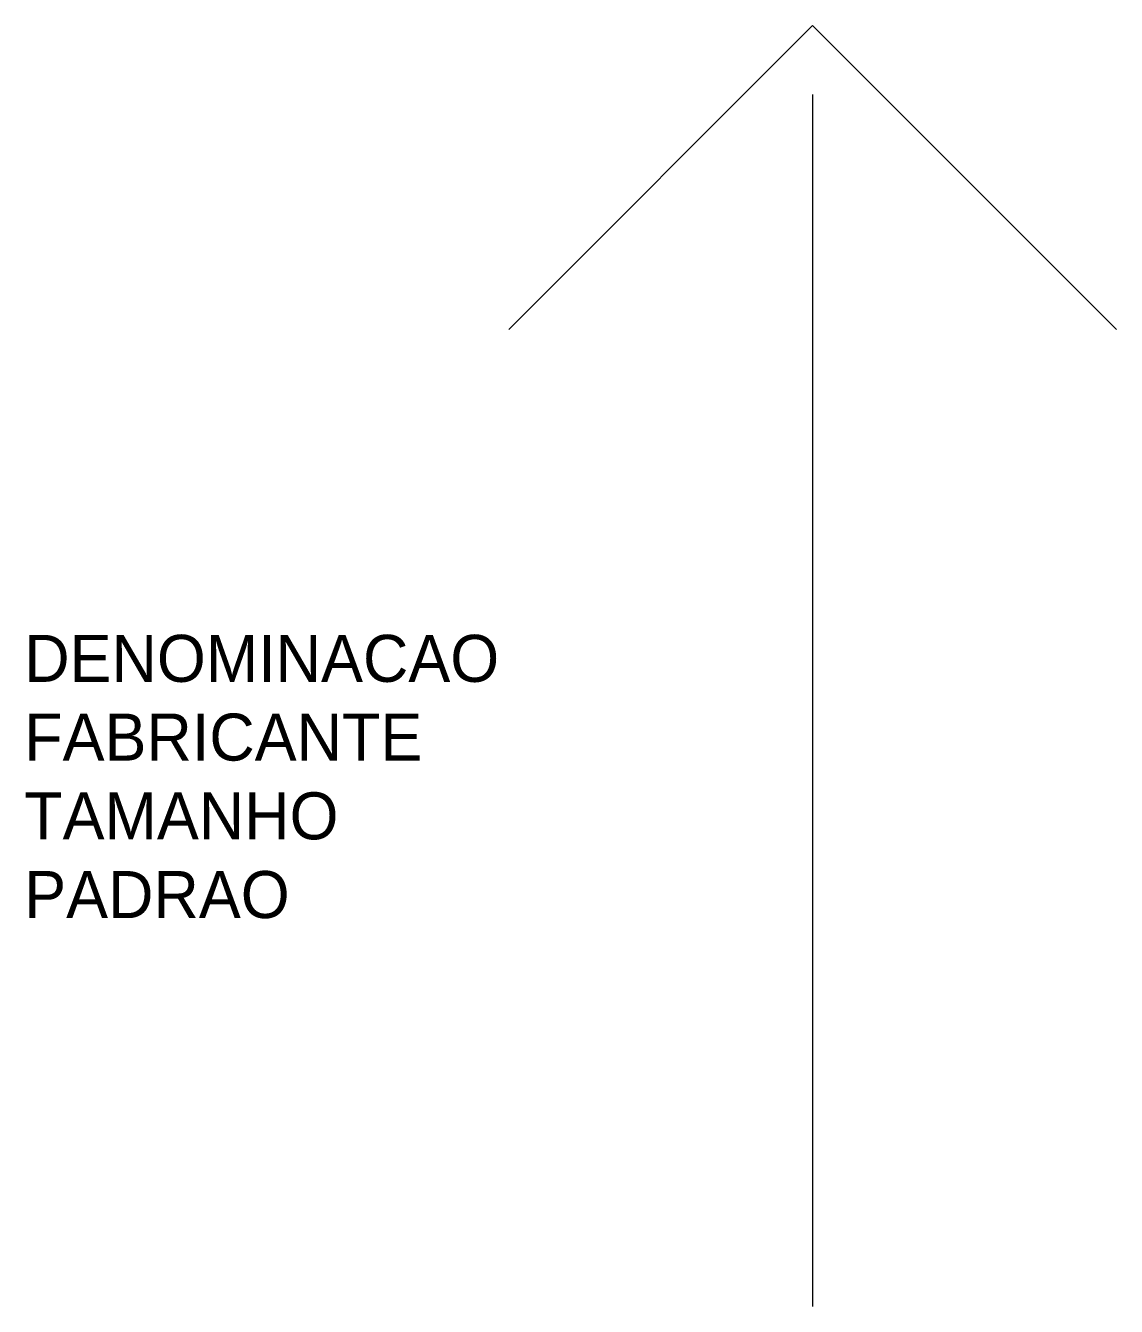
# Model space of a CAD drawing. Extents: x 113 to 230, y 122 to 258.
import ezdxf

# ---------------------------------------------------------------- set-up
doc = ezdxf.new("R2010")
doc.units = 0
doc.layers.add('TUPY', color=3, linetype='CONTINUOUS')

msp = doc.modelspace()

# ---------------------------------------------------------------- linework, layer by layer
at = {"layer": 'TUPY', "color": 0}
for p, q in [((197.21, 258.38), (164.9, 226.07)), ((197.21, 258.38), (229.52, 226.07)), ((197.21, 251.07), (197.21, 122.22))]:
    msp.add_line(p, q, dxfattribs=at)

# ---------------------------------------------------------------- texts
at = {"layer": 'TUPY', "color": 0, "flags": 1}
for tag, p, s in [('DENOMINACAO', (113.35, 188.61), 'RESPIRO'), ('FABRICANTE', (113.35, 180.24), ''), ('TAMANHO', (113.35, 171.87), ''), ('PADRAO', (113.35, 163.5), '')]:
    msp.add_attdef(tag, p, s, height=5, dxfattribs=at)

doc.saveas('drawing.dxf')
